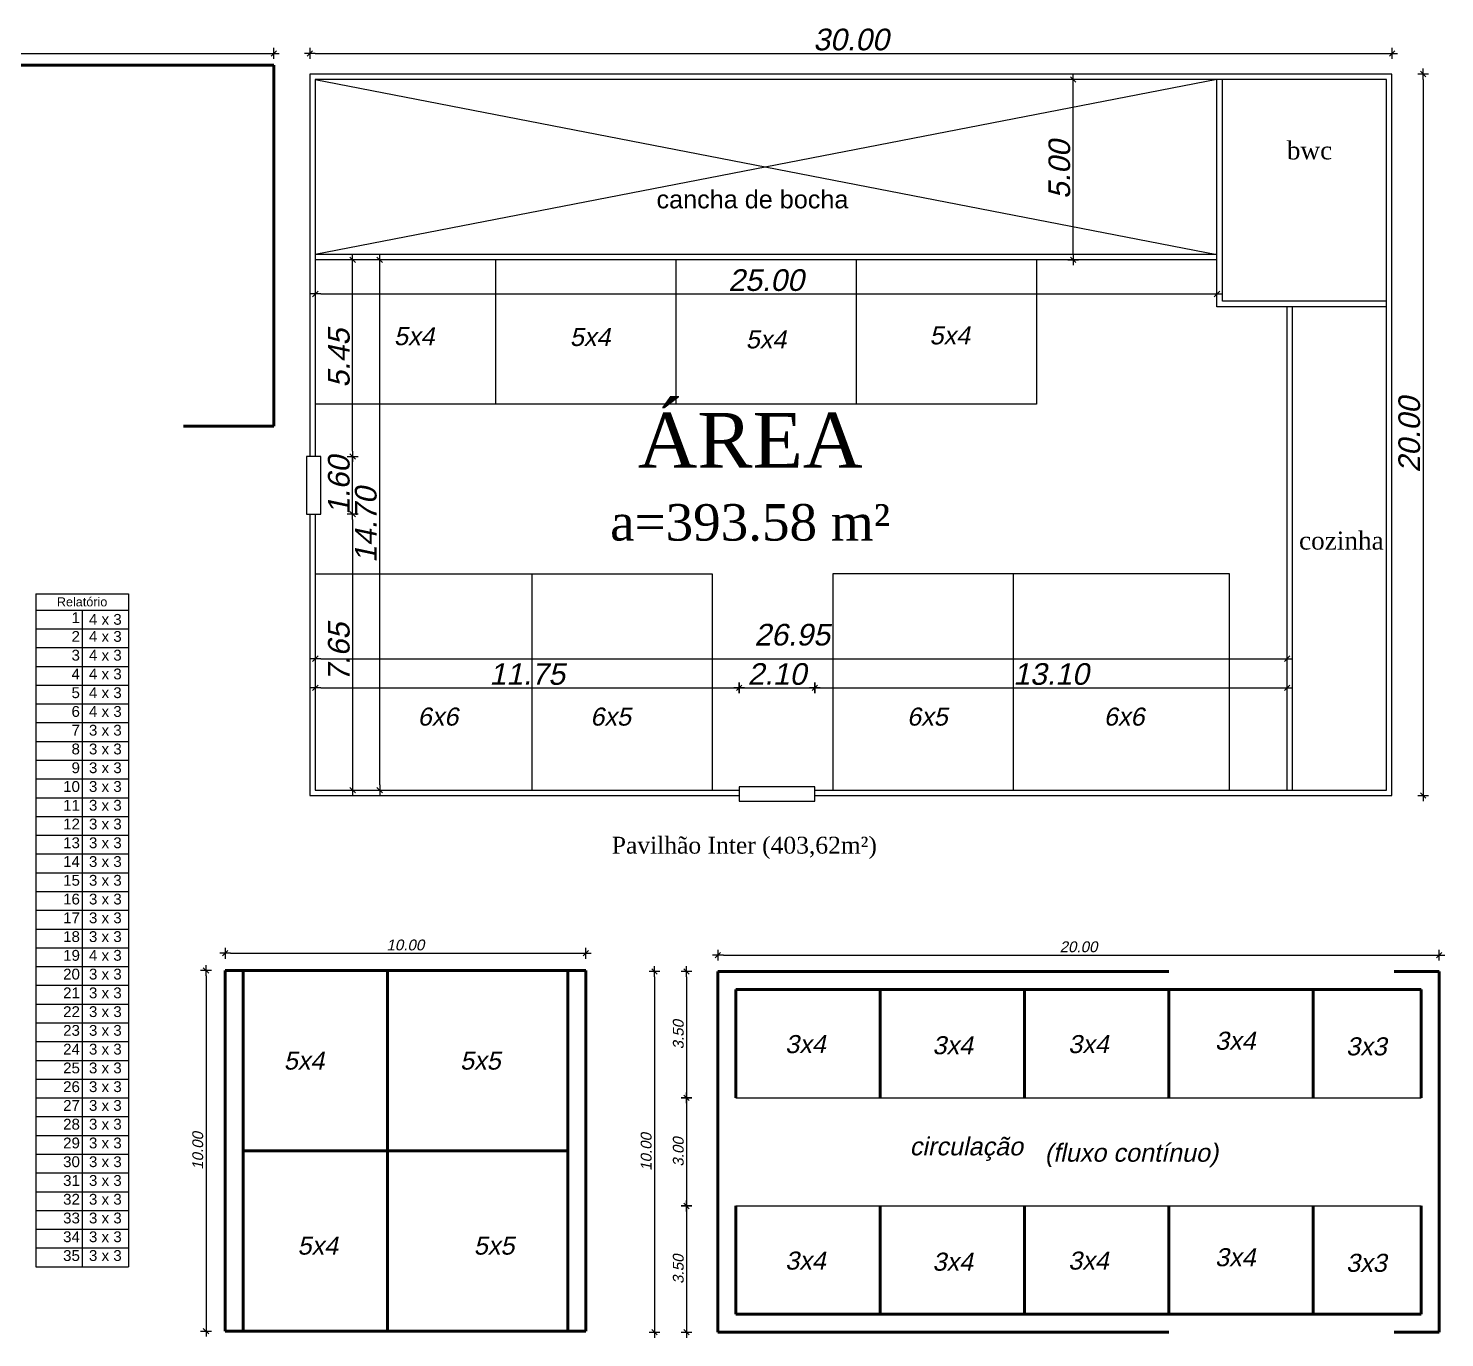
# Model space of a CAD drawing. Header units: metres. Extents: x 2113 to 5678, y -2764 to 956.
# Drawn here: x 3600.4 to 3639.67, y 239.61 to 275.9 of the extents above; entities that cross this region are included whole.
import ezdxf

# ---------------------------------------------------------------- set-up
doc = ezdxf.new("R2010")
doc.units = ezdxf.units.M
doc.header["$MEASUREMENT"] = 0
doc.linetypes.add('DASHED2', pattern=[0.375, 0.25, -0.125])
for name, color, linetype in [('COTASOK', 1, 'Continuous'), ('HACHURAS', 8, 'Continuous'), ('PAREDE', 7, 'Continuous'), ('TextoÁreas', 7, 'Continuous')]:
    doc.layers.add(name, color=color, linetype=linetype)
doc.styles.add('JEF', font='times.ttf', dxfattribs={"height": 0.3})
doc.styles.add('ROMANS', font='romans.shx')
doc.styles.get("Standard").update_dxf_attribs({"font": 'arial.ttf'})
doc.styles.add('TimesNewRoman', font='times.ttf')
doc.styles.add('util2000', font='arial.ttf', dxfattribs={"oblique": 12.000028})
doc.dimstyles.new('int_1-50_m_MS_50', dxfattribs={"dimscale": 0.05, "dimtxt": 3, "dimasz": 1.5, "dimexe": 1, "dimexo": 0, "dimgap": 0.75, "dimtad": 1, "dimzin": 1, "dimdsep": 46, "dimtxsty": 'util2000', "dimblk": '_U2_SETA01', "dimcen": 1.5, "dimse1": 1, "dimse2": 1, "dimclrd": 1, "dimclre": 1, "dimclrt": 1, "dimazin": 3, "dimtfac": 1, "dimtix": 1, "dimtmove": 1, "dimatfit": 3, "dimldrblk": '_U2_SETA02', "dimfxl": 1, "dimtzin": 12, "dimarcsym": 0})

# ---------------------------------------------------------------- blocks, each defined once
blk = doc.blocks.new('_U2_SETA01')
at = {"color": 0}
for p, q in [((-1, 0), (1, 0)), ((0, -1), (0, 1))]:
    blk.add_line(p, q, dxfattribs=at)
blk.add_line((-0.5, -0.5), (0.5, 0.5))
blk = doc.blocks.new('*D17')
at = {"layer": 'Defpoints', "color": 0, "ltscale": 0.3, "transparency": 16777216}
for p in [(3638.212, 275.202), (3608.202, 274.63), (3638.212, 274.63)]:
    blk.add_point(p, dxfattribs=at)
at = {"layer": 'PAREDE', "color": 1, "lineweight": -2, "ltscale": 0.3, "transparency": 16777216}
blk.add_line((3608.352, 275.202), (3638.062, 275.202), dxfattribs=at)
at = {"layer": 'PAREDE', "color": 1, "lineweight": -2, "ltscale": 0.3, "transparency": 16777216, "xscale": 0.15, "yscale": 0.15, "zscale": 0.15, "rotation": 180}
blk.add_blockref('_U2_SETA01', (3608.202, 275.202), dxfattribs=at)
at = {"layer": 'PAREDE', "color": 1, "lineweight": -2, "ltscale": 0.3, "transparency": 16777216, "xscale": 0.15, "yscale": 0.15, "zscale": 0.15}
blk.add_blockref('_U2_SETA01', (3638.212, 275.202), dxfattribs=at)
at = {"layer": 'PAREDE', "color": 1, "ltscale": 0.3, "transparency": 16777216, "insert": (3623.207, 275.583), "char_height": 0.3, "attachment_point": 5, "style": 'util2000'}
blk.add_mtext('{\\H2x;30.00}', dxfattribs=at)
blk = doc.blocks.new('_U2_SETA02')
blk.add_solid([(-1, -0.17), (0, 0), (-1, 0.17)])
blk = doc.blocks.new('*D25')
at = {"layer": 'Defpoints', "color": 0, "ltscale": 0.3, "transparency": 16777216}
for p in [(3608.507, 262.43), (3608.352, 254.78), (3609.388, 254.78)]:
    blk.add_point(p, dxfattribs=at)
at = {"layer": 'PAREDE', "color": 1, "lineweight": -2, "ltscale": 0.3, "transparency": 16777216}
blk.add_line((3609.388, 262.28), (3609.388, 254.93), dxfattribs=at)
at = {"layer": 'PAREDE', "color": 1, "lineweight": -2, "ltscale": 0.3, "transparency": 16777216, "xscale": 0.15, "yscale": 0.15, "zscale": 0.15}
for p, rotation in [((3609.388, 262.43), 90), ((3609.388, 254.78), 270)]:
    blk.add_blockref('_U2_SETA01', p, dxfattribs=dict(at, rotation=rotation))
at = {"layer": 'PAREDE', "color": 1, "ltscale": 0.3, "transparency": 16777216, "insert": (3609.007, 258.605), "char_height": 0.3, "attachment_point": 5, "rotation": 90, "style": 'util2000'}
blk.add_mtext('{\\H2x;7.65}', dxfattribs=at)
blk = doc.blocks.new('*D26')
at = {"layer": 'Defpoints', "color": 0, "ltscale": 0.3, "transparency": 16777216}
for p in [(3608.507, 264.03), (3609.388, 264.03), (3608.507, 262.43)]:
    blk.add_point(p, dxfattribs=at)
at = {"layer": 'PAREDE', "color": 1, "lineweight": -2, "ltscale": 0.3, "transparency": 16777216}
for p, q in [((3609.388, 264.18), (3609.388, 264.33)), ((3609.388, 262.43), (3609.388, 264.03)), ((3609.388, 262.28), (3609.388, 262.13))]:
    blk.add_line(p, q, dxfattribs=at)
at = {"layer": 'PAREDE', "color": 1, "lineweight": -2, "ltscale": 0.3, "transparency": 16777216, "xscale": 0.15, "yscale": 0.15, "zscale": 0.15}
for p, rotation in [((3609.388, 264.03), 270), ((3609.388, 262.43), 90)]:
    blk.add_blockref('_U2_SETA01', p, dxfattribs=dict(at, rotation=rotation))
at = {"layer": 'PAREDE', "color": 1, "ltscale": 0.3, "transparency": 16777216, "insert": (3609.007, 263.23), "char_height": 0.3, "attachment_point": 5, "rotation": 90, "style": 'util2000'}
blk.add_mtext('{\\H2x;1.60}', dxfattribs=at)
blk = doc.blocks.new('*D27')
at = {"layer": 'Defpoints', "color": 0, "ltscale": 0.3, "transparency": 16777216}
for p in [(3608.507, 269.48), (3609.388, 269.48), (3608.507, 264.03)]:
    blk.add_point(p, dxfattribs=at)
at = {"layer": 'PAREDE', "color": 1, "lineweight": -2, "ltscale": 0.3, "transparency": 16777216}
blk.add_line((3609.388, 264.18), (3609.388, 269.33), dxfattribs=at)
at = {"layer": 'PAREDE', "color": 1, "lineweight": -2, "ltscale": 0.3, "transparency": 16777216, "xscale": 0.15, "yscale": 0.15, "zscale": 0.15}
for p, rotation in [((3609.388, 269.48), 90), ((3609.388, 264.03), 270)]:
    blk.add_blockref('_U2_SETA01', p, dxfattribs=dict(at, rotation=rotation))
at = {"layer": 'PAREDE', "color": 1, "ltscale": 0.3, "transparency": 16777216, "insert": (3609.008, 266.755), "char_height": 0.3, "attachment_point": 5, "rotation": 90, "style": 'util2000'}
blk.add_mtext('{\\H2x;5.45}', dxfattribs=at)
blk = doc.blocks.new('*D18')
at = {"layer": 'Defpoints', "color": 0, "ltscale": 0.3, "transparency": 16777216}
for p in [(3638.212, 274.63), (3638.238, 254.63), (3639.067, 254.63)]:
    blk.add_point(p, dxfattribs=at)
at = {"layer": 'PAREDE', "color": 1, "lineweight": -2, "ltscale": 0.3, "transparency": 16777216}
blk.add_line((3639.067, 274.48), (3639.067, 254.78), dxfattribs=at)
at = {"layer": 'PAREDE', "color": 1, "lineweight": -2, "ltscale": 0.3, "transparency": 16777216, "xscale": 0.15, "yscale": 0.15, "zscale": 0.15}
for p, rotation in [((3639.067, 274.63), 90), ((3639.067, 254.63), 270)]:
    blk.add_blockref('_U2_SETA01', p, dxfattribs=dict(at, rotation=rotation))
at = {"layer": 'PAREDE', "color": 1, "ltscale": 0.3, "transparency": 16777216, "insert": (3638.686, 264.63), "char_height": 0.3, "attachment_point": 5, "rotation": 90, "style": 'util2000'}
blk.add_mtext('{\\H2x;20.00}', dxfattribs=at)
blk = doc.blocks.new('*D28')
at = {"layer": 'Defpoints', "color": 0, "ltscale": 0.3, "transparency": 16777216}
for p in [(3629.366, 274.48), (3629.826, 274.48), (3629.826, 269.48)]:
    blk.add_point(p, dxfattribs=at)
at = {"layer": 'PAREDE', "color": 1, "lineweight": -2, "ltscale": 0.3, "transparency": 16777216}
blk.add_line((3629.366, 269.63), (3629.366, 274.33), dxfattribs=at)
at = {"layer": 'PAREDE', "color": 1, "lineweight": -2, "ltscale": 0.3, "transparency": 16777216, "xscale": 0.15, "yscale": 0.15, "zscale": 0.15}
for p, rotation in [((3629.366, 274.48), 90), ((3629.366, 269.48), 270)]:
    blk.add_blockref('_U2_SETA01', p, dxfattribs=dict(at, rotation=rotation))
at = {"layer": 'PAREDE', "color": 1, "ltscale": 0.3, "transparency": 16777216, "insert": (3628.985, 271.98), "char_height": 0.3, "attachment_point": 5, "rotation": 90, "style": 'util2000'}
blk.add_mtext('{\\H2x;5.00}', dxfattribs=at)
blk = doc.blocks.new('*D19')
at = {"layer": 'Defpoints', "color": 0, "ltscale": 0.3, "transparency": 16777216}
for p in [(3620.102, 257.645), (3622.202, 257.645), (3622.202, 257.615)]:
    blk.add_point(p, dxfattribs=at)
at = {"layer": 'PAREDE', "color": 1, "lineweight": -2, "ltscale": 0.3, "transparency": 16777216}
blk.add_line((3620.252, 257.615), (3622.052, 257.615), dxfattribs=at)
at = {"layer": 'PAREDE', "color": 1, "lineweight": -2, "ltscale": 0.3, "transparency": 16777216, "xscale": 0.15, "yscale": 0.15, "zscale": 0.15, "rotation": 180}
blk.add_blockref('_U2_SETA01', (3620.102, 257.615), dxfattribs=at)
at = {"layer": 'PAREDE', "color": 1, "lineweight": -2, "ltscale": 0.3, "transparency": 16777216, "xscale": 0.15, "yscale": 0.15, "zscale": 0.15}
blk.add_blockref('_U2_SETA01', (3622.202, 257.615), dxfattribs=at)
at = {"layer": 'PAREDE', "color": 1, "ltscale": 0.3, "transparency": 16777216, "insert": (3621.152, 257.996), "char_height": 0.3, "attachment_point": 5, "style": 'util2000'}
blk.add_mtext('{\\H2x;2.10}', dxfattribs=at)
blk = doc.blocks.new('*D20')
at = {"layer": 'Defpoints', "color": 0, "ltscale": 0.3, "transparency": 16777216}
for p in [(3610.137, 269.48), (3610.93, 269.48), (3610.93, 254.78)]:
    blk.add_point(p, dxfattribs=at)
at = {"layer": 'PAREDE', "color": 1, "lineweight": -2, "ltscale": 0.3, "transparency": 16777216}
blk.add_line((3610.137, 254.93), (3610.137, 269.33), dxfattribs=at)
at = {"layer": 'PAREDE', "color": 1, "lineweight": -2, "ltscale": 0.3, "transparency": 16777216, "xscale": 0.15, "yscale": 0.15, "zscale": 0.15}
for p, rotation in [((3610.137, 269.48), 90), ((3610.137, 254.78), 270)]:
    blk.add_blockref('_U2_SETA01', p, dxfattribs=dict(at, rotation=rotation))
at = {"layer": 'PAREDE', "color": 1, "ltscale": 0.3, "transparency": 16777216, "insert": (3609.756, 262.13), "char_height": 0.3, "attachment_point": 5, "rotation": 90, "style": 'util2000'}
blk.add_mtext('{\\H2x;14.70}', dxfattribs=at)
blk = doc.blocks.new('*D21')
at = {"layer": 'Defpoints', "color": 0, "ltscale": 0.3, "transparency": 16777216}
for p in [(3608.352, 258.088), (3620.102, 257.615), (3620.102, 254.873)]:
    blk.add_point(p, dxfattribs=at)
at = {"layer": 'PAREDE', "color": 1, "lineweight": -2, "ltscale": 0.3, "transparency": 16777216}
blk.add_line((3608.502, 257.615), (3619.952, 257.615), dxfattribs=at)
at = {"layer": 'PAREDE', "color": 1, "lineweight": -2, "ltscale": 0.3, "transparency": 16777216, "xscale": 0.15, "yscale": 0.15, "zscale": 0.15, "rotation": 180}
blk.add_blockref('_U2_SETA01', (3608.352, 257.615), dxfattribs=at)
at = {"layer": 'PAREDE', "color": 1, "lineweight": -2, "ltscale": 0.3, "transparency": 16777216, "xscale": 0.15, "yscale": 0.15, "zscale": 0.15}
blk.add_blockref('_U2_SETA01', (3620.102, 257.615), dxfattribs=at)
at = {"layer": 'PAREDE', "color": 1, "ltscale": 0.3, "transparency": 16777216, "insert": (3614.227, 257.996), "char_height": 0.3, "attachment_point": 5, "style": 'util2000'}
blk.add_mtext('{\\H2x;11.75}', dxfattribs=at)
blk = doc.blocks.new('*D22')
at = {"layer": 'Defpoints', "color": 0, "ltscale": 0.3, "transparency": 16777216}
for p in [(3635.298, 257.615), (3635.298, 255.432), (3622.202, 254.873)]:
    blk.add_point(p, dxfattribs=at)
at = {"layer": 'PAREDE', "color": 1, "lineweight": -2, "ltscale": 0.3, "transparency": 16777216}
blk.add_line((3622.352, 257.615), (3635.148, 257.615), dxfattribs=at)
at = {"layer": 'PAREDE', "color": 1, "lineweight": -2, "ltscale": 0.3, "transparency": 16777216, "xscale": 0.15, "yscale": 0.15, "zscale": 0.15, "rotation": 180}
blk.add_blockref('_U2_SETA01', (3622.202, 257.615), dxfattribs=at)
at = {"layer": 'PAREDE', "color": 1, "lineweight": -2, "ltscale": 0.3, "transparency": 16777216, "xscale": 0.15, "yscale": 0.15, "zscale": 0.15}
blk.add_blockref('_U2_SETA01', (3635.298, 257.615), dxfattribs=at)
at = {"layer": 'PAREDE', "color": 1, "ltscale": 0.3, "transparency": 16777216, "insert": (3628.75, 257.996), "char_height": 0.3, "attachment_point": 5, "style": 'util2000'}
blk.add_mtext('{\\H2x;13.10}', dxfattribs=at)
blk = doc.blocks.new('*D23')
at = {"layer": 'Defpoints', "color": 0, "ltscale": 0.3, "transparency": 16777216}
for p in [(3635.298, 258.425), (3608.352, 258.156), (3635.298, 258.156)]:
    blk.add_point(p, dxfattribs=at)
at = {"layer": 'PAREDE', "color": 1, "lineweight": -2, "ltscale": 0.3, "transparency": 16777216}
blk.add_line((3608.502, 258.425), (3635.148, 258.425), dxfattribs=at)
at = {"layer": 'PAREDE', "color": 1, "lineweight": -2, "ltscale": 0.3, "transparency": 16777216, "xscale": 0.15, "yscale": 0.15, "zscale": 0.15, "rotation": 180}
blk.add_blockref('_U2_SETA01', (3608.352, 258.425), dxfattribs=at)
at = {"layer": 'PAREDE', "color": 1, "lineweight": -2, "ltscale": 0.3, "transparency": 16777216, "xscale": 0.15, "yscale": 0.15, "zscale": 0.15}
blk.add_blockref('_U2_SETA01', (3635.298, 258.425), dxfattribs=at)
at = {"layer": 'PAREDE', "color": 1, "ltscale": 0.3, "transparency": 16777216, "insert": (3621.575, 259.086), "char_height": 0.3, "attachment_point": 5, "style": 'util2000'}
blk.add_mtext('{\\H2x;26.95}', dxfattribs=at)
blk = doc.blocks.new('*D24')
at = {"layer": 'Defpoints', "color": 0, "ltscale": 0.3, "transparency": 16777216}
for p in [(3608.352, 269.48), (3633.352, 269.48), (3633.352, 268.533)]:
    blk.add_point(p, dxfattribs=at)
at = {"layer": 'PAREDE', "color": 1, "lineweight": -2, "ltscale": 0.3, "transparency": 16777216}
blk.add_line((3608.502, 268.533), (3633.202, 268.533), dxfattribs=at)
at = {"layer": 'PAREDE', "color": 1, "lineweight": -2, "ltscale": 0.3, "transparency": 16777216, "xscale": 0.15, "yscale": 0.15, "zscale": 0.15, "rotation": 180}
blk.add_blockref('_U2_SETA01', (3608.352, 268.533), dxfattribs=at)
at = {"layer": 'PAREDE', "color": 1, "lineweight": -2, "ltscale": 0.3, "transparency": 16777216, "xscale": 0.15, "yscale": 0.15, "zscale": 0.15}
blk.add_blockref('_U2_SETA01', (3633.352, 268.533), dxfattribs=at)
at = {"layer": 'PAREDE', "color": 1, "ltscale": 0.3, "transparency": 16777216, "insert": (3620.852, 268.914), "char_height": 0.3, "attachment_point": 5, "style": 'util2000'}
blk.add_mtext('{\\H2x;25.00}', dxfattribs=at)
blk = doc.blocks.new('*T30')
at = {"layer": 'PAREDE', "color": 0, "linetype": 'ByBlock', "lineweight": -2, "transparency": 16777216}
for p, q in [((0, 0), (2.575, 0)), ((0, 0), (0, -18.653)), ((2.575, 0), (2.575, -18.653)), ((0, -0.453), (2.575, -0.453)), ((1.287, -0.453), (1.287, -18.653)), ((0, -0.973), (2.575, -0.973)), ((0, -1.493), (2.575, -1.493)), ((0, -2.013), (2.575, -2.013)), ((0, -2.533), (2.575, -2.533)), ((0, -3.053), (2.575, -3.053)), ((0, -3.573), (2.575, -3.573)), ((0, -4.093), (2.575, -4.093)), ((0, -4.613), (2.575, -4.613)), ((0, -5.133), (2.575, -5.133)), ((0, -5.653), (2.575, -5.653)), ((0, -6.173), (2.575, -6.173)), ((0, -6.693), (2.575, -6.693)), ((0, -7.213), (2.575, -7.213)), ((0, -7.733), (2.575, -7.733)), ((0, -8.253), (2.575, -8.253)), ((0, -8.773), (2.575, -8.773)), ((0, -9.293), (2.575, -9.293)), ((0, -9.813), (2.575, -9.813)), ((0, -10.333), (2.575, -10.333)), ((0, -10.853), (2.575, -10.853)), ((0, -11.373), (2.575, -11.373)), ((0, -11.893), (2.575, -11.893)), ((0, -12.413), (2.575, -12.413)), ((0, -12.933), (2.575, -12.933)), ((0, -13.453), (2.575, -13.453)), ((0, -13.973), (2.575, -13.973)), ((0, -14.493), (2.575, -14.493)), ((0, -15.013), (2.575, -15.013)), ((0, -15.533), (2.575, -15.533)), ((0, -16.053), (2.575, -16.053)), ((0, -16.573), (2.575, -16.573)), ((0, -17.093), (2.575, -17.093)), ((0, -17.613), (2.575, -17.613)), ((0, -18.133), (2.575, -18.133)), ((0, -18.653), (2.575, -18.653))]:
    blk.add_line(p, q, dxfattribs=at)
at = {"layer": 'PAREDE', "color": 0, "transparency": 16777216}
for s, insert, char_height, width, attachment_point in [('Relatório', (1.287, -0.227), 0.25, 2.45462, 5), ('1', (1.227, -0.513), 0.3, 1.16731, 3), ('4 x 3', (1.931, -0.713), 0.3, 1.16731, 5), ('2', (1.227, -1.033), 0.3, 1.16731, 3), ('4 x 3', (1.931, -1.033), 0.3, 1.16731, 2), ('3', (1.227, -1.553), 0.3, 1.16731, 3), ('4 x 3', (1.931, -1.553), 0.3, 1.16731, 2), ('4', (1.227, -2.073), 0.3, 1.16731, 3), ('4 x 3', (1.931, -2.073), 0.3, 1.16731, 2), ('5', (1.227, -2.593), 0.3, 1.16731, 3), ('4 x 3', (1.931, -2.593), 0.3, 1.16731, 2), ('6', (1.227, -3.113), 0.3, 1.16731, 3), ('4 x 3', (1.931, -3.113), 0.3, 1.16731, 2), ('7', (1.227, -3.633), 0.3, 1.16731, 3), ('3 x 3', (1.931, -3.633), 0.3, 1.16731, 2), ('8', (1.227, -4.153), 0.3, 1.16731, 3), ('3 x 3', (1.931, -4.153), 0.3, 1.16731, 2), ('9', (1.227, -4.673), 0.3, 1.16731, 3), ('3 x 3', (1.931, -4.673), 0.3, 1.16731, 2), ('10', (1.227, -5.193), 0.3, 1.16731, 3), ('3 x 3', (1.931, -5.193), 0.3, 1.16731, 2), ('11', (1.227, -5.713), 0.3, 1.16731, 3), ('3 x 3', (1.931, -5.713), 0.3, 1.16731, 2), ('12', (1.227, -6.233), 0.3, 1.16731, 3), ('3 x 3', (1.931, -6.233), 0.3, 1.16731, 2), ('13', (1.227, -6.753), 0.3, 1.16731, 3), ('3 x 3', (1.931, -6.753), 0.3, 1.16731, 2), ('14', (1.227, -7.273), 0.3, 1.16731, 3), ('3 x 3', (1.931, -7.273), 0.3, 1.16731, 2), ('15', (1.227, -7.793), 0.3, 1.16731, 3), ('3 x 3', (1.931, -7.793), 0.3, 1.16731, 2), ('16', (1.227, -8.313), 0.3, 1.16731, 3), ('3 x 3', (1.931, -8.313), 0.3, 1.16731, 2), ('17', (1.227, -8.833), 0.3, 1.16731, 3), ('3 x 3', (1.931, -8.833), 0.3, 1.16731, 2), ('18', (1.227, -9.353), 0.3, 1.16731, 3), ('3 x 3', (1.931, -9.353), 0.3, 1.16731, 2), ('19', (1.227, -9.873), 0.3, 1.16731, 3), ('4 x 3', (1.931, -9.873), 0.3, 1.16731, 2), ('20', (1.227, -10.393), 0.3, 1.16731, 3), ('3 x 3', (1.931, -10.393), 0.3, 1.16731, 2), ('21', (1.227, -10.913), 0.3, 1.16731, 3), ('3 x 3', (1.931, -10.913), 0.3, 1.16731, 2), ('22', (1.227, -11.433), 0.3, 1.16731, 3), ('3 x 3', (1.931, -11.433), 0.3, 1.16731, 2), ('23', (1.227, -11.953), 0.3, 1.16731, 3), ('3 x 3', (1.931, -11.953), 0.3, 1.16731, 2), ('24', (1.227, -12.473), 0.3, 1.16731, 3), ('3 x 3', (1.931, -12.473), 0.3, 1.16731, 2), ('25', (1.227, -12.993), 0.3, 1.16731, 3), ('3 x 3', (1.931, -12.993), 0.3, 1.16731, 2), ('26', (1.227, -13.513), 0.3, 1.16731, 3), ('3 x 3', (1.931, -13.513), 0.3, 1.16731, 2), ('27', (1.227, -14.033), 0.3, 1.16731, 3), ('3 x 3', (1.931, -14.033), 0.3, 1.16731, 2), ('28', (1.227, -14.553), 0.3, 1.16731, 3), ('3 x 3', (1.931, -14.553), 0.3, 1.16731, 2), ('29', (1.227, -15.073), 0.3, 1.16731, 3), ('3 x 3', (1.931, -15.073), 0.3, 1.16731, 2), ('30', (1.227, -15.593), 0.3, 1.16731, 3), ('3 x 3', (1.931, -15.593), 0.3, 1.16731, 2), ('31', (1.227, -16.113), 0.3, 1.16731, 3), ('3 x 3', (1.931, -16.113), 0.3, 1.16731, 2), ('32', (1.227, -16.633), 0.3, 1.16731, 3), ('3 x 3', (1.931, -16.633), 0.3, 1.16731, 2), ('33', (1.227, -17.153), 0.3, 1.16731, 3), ('3 x 3', (1.931, -17.153), 0.3, 1.16731, 2), ('34', (1.227, -17.673), 0.3, 1.16731, 3), ('3 x 3', (1.931, -17.673), 0.3, 1.16731, 2), ('35', (1.227, -18.193), 0.3, 1.16731, 3), ('3 x 3', (1.931, -18.193), 0.3, 1.16731, 2)]:
    blk.add_mtext(s, dxfattribs=dict(at, insert=insert, char_height=char_height, width=width, attachment_point=attachment_point))
blk = doc.blocks.new('*D92')
at = {"layer": 'Defpoints', "color": 0, "ltscale": 0.3, "transparency": 16777216}
for p in [(3607.202, 275.202), (3607.202, 275.202), (3567.199, 274.871)]:
    blk.add_point(p, dxfattribs=at)
at = {"layer": 'PAREDE', "color": 1, "lineweight": -2, "ltscale": 0.3, "transparency": 16777216}
blk.add_line((3567.349, 275.202), (3607.052, 275.202), dxfattribs=at)
at = {"layer": 'PAREDE', "color": 1, "lineweight": -2, "ltscale": 0.3, "transparency": 16777216, "xscale": 0.15, "yscale": 0.15, "zscale": 0.15, "rotation": 180}
blk.add_blockref('_U2_SETA01', (3567.199, 275.202), dxfattribs=at)
at = {"layer": 'PAREDE', "color": 1, "lineweight": -2, "ltscale": 0.3, "transparency": 16777216, "xscale": 0.15, "yscale": 0.15, "zscale": 0.15}
blk.add_blockref('_U2_SETA01', (3607.202, 275.202), dxfattribs=at)
at = {"layer": 'PAREDE', "color": 1, "ltscale": 0.3, "transparency": 16777216, "insert": (3587.2, 275.43), "char_height": 0.3, "attachment_point": 5, "style": 'util2000'}
blk.add_mtext('40.00', dxfattribs=at)
blk = doc.blocks.new('*D122')
at = {"layer": 'Defpoints', "color": 0, "ltscale": 0.3, "transparency": 16777216}
for p in [(3615.852, 250.26), (3605.852, 249.784), (3615.852, 249.784)]:
    blk.add_point(p, dxfattribs=at)
at = {"layer": 'PAREDE', "color": 1, "lineweight": -2, "ltscale": 0.3, "transparency": 16777216}
blk.add_line((3606.002, 250.26), (3615.702, 250.26), dxfattribs=at)
at = {"layer": 'PAREDE', "color": 1, "lineweight": -2, "ltscale": 0.3, "transparency": 16777216, "xscale": 0.15, "yscale": 0.15, "zscale": 0.15, "rotation": 180}
blk.add_blockref('_U2_SETA01', (3605.852, 250.26), dxfattribs=at)
at = {"layer": 'PAREDE', "color": 1, "lineweight": -2, "ltscale": 0.3, "transparency": 16777216, "xscale": 0.15, "yscale": 0.15, "zscale": 0.15}
blk.add_blockref('_U2_SETA01', (3615.852, 250.26), dxfattribs=at)
at = {"layer": 'PAREDE', "color": 1, "ltscale": 0.3, "transparency": 16777216, "insert": (3610.852, 250.488), "char_height": 0.3, "attachment_point": 5, "style": 'util2000'}
blk.add_mtext('10.00', dxfattribs=at)
blk = doc.blocks.new('*D123')
at = {"layer": 'Defpoints', "color": 0, "ltscale": 0.3, "transparency": 16777216}
for p in [(3605.852, 249.784), (3605.322, 239.784), (3605.852, 239.784)]:
    blk.add_point(p, dxfattribs=at)
at = {"layer": 'PAREDE', "color": 1, "lineweight": -2, "ltscale": 0.3, "transparency": 16777216}
blk.add_line((3605.322, 249.634), (3605.322, 239.934), dxfattribs=at)
at = {"layer": 'PAREDE', "color": 1, "lineweight": -2, "ltscale": 0.3, "transparency": 16777216, "xscale": 0.15, "yscale": 0.15, "zscale": 0.15}
for p, rotation in [((3605.322, 249.784), 90), ((3605.322, 239.784), 270)]:
    blk.add_blockref('_U2_SETA01', p, dxfattribs=dict(at, rotation=rotation))
at = {"layer": 'PAREDE', "color": 1, "ltscale": 0.3, "transparency": 16777216, "insert": (3605.094, 244.784), "char_height": 0.3, "attachment_point": 5, "rotation": 90, "style": 'util2000'}
blk.add_mtext('10.00', dxfattribs=at)
blk = doc.blocks.new('*D133')
at = {"layer": 'Defpoints', "color": 0, "ltscale": 0.3, "transparency": 16777216}
for p in [(3639.516, 250.208), (3619.516, 249.755), (3639.516, 249.755)]:
    blk.add_point(p, dxfattribs=at)
at = {"layer": 'PAREDE', "color": 1, "lineweight": -2, "ltscale": 0.3, "transparency": 16777216}
blk.add_line((3619.666, 250.208), (3639.366, 250.208), dxfattribs=at)
at = {"layer": 'PAREDE', "color": 1, "lineweight": -2, "ltscale": 0.3, "transparency": 16777216, "xscale": 0.15, "yscale": 0.15, "zscale": 0.15, "rotation": 180}
blk.add_blockref('_U2_SETA01', (3619.516, 250.208), dxfattribs=at)
at = {"layer": 'PAREDE', "color": 1, "lineweight": -2, "ltscale": 0.3, "transparency": 16777216, "xscale": 0.15, "yscale": 0.15, "zscale": 0.15}
blk.add_blockref('_U2_SETA01', (3639.516, 250.208), dxfattribs=at)
at = {"layer": 'PAREDE', "color": 1, "ltscale": 0.3, "transparency": 16777216, "insert": (3629.516, 250.437), "char_height": 0.3, "attachment_point": 5, "style": 'util2000'}
blk.add_mtext('20.00', dxfattribs=at)
blk = doc.blocks.new('*D124')
at = {"layer": 'Defpoints', "color": 0, "ltscale": 0.3, "transparency": 16777216}
for p in [(3619.495, 249.755), (3617.755, 239.755), (3619.843, 239.755)]:
    blk.add_point(p, dxfattribs=at)
at = {"layer": 'PAREDE', "color": 1, "lineweight": -2, "ltscale": 0.3, "transparency": 16777216}
blk.add_line((3617.755, 249.605), (3617.755, 239.905), dxfattribs=at)
at = {"layer": 'PAREDE', "color": 1, "lineweight": -2, "ltscale": 0.3, "transparency": 16777216, "xscale": 0.15, "yscale": 0.15, "zscale": 0.15}
for p, rotation in [((3617.755, 249.755), 90), ((3617.755, 239.755), 270)]:
    blk.add_blockref('_U2_SETA01', p, dxfattribs=dict(at, rotation=rotation))
at = {"layer": 'PAREDE', "color": 1, "ltscale": 0.3, "transparency": 16777216, "insert": (3617.527, 244.755), "char_height": 0.3, "attachment_point": 5, "rotation": 90, "style": 'util2000'}
blk.add_mtext('10.00', dxfattribs=at)
blk = doc.blocks.new('*D125')
at = {"layer": 'Defpoints', "color": 0, "ltscale": 0.3, "transparency": 16777216}
for p in [(3619.524, 249.755), (3618.646, 246.255), (3619.374, 246.255)]:
    blk.add_point(p, dxfattribs=at)
at = {"layer": 'PAREDE', "color": 1, "lineweight": -2, "ltscale": 0.3, "transparency": 16777216}
blk.add_line((3618.646, 249.605), (3618.646, 246.405), dxfattribs=at)
at = {"layer": 'PAREDE', "color": 1, "lineweight": -2, "ltscale": 0.3, "transparency": 16777216, "xscale": 0.15, "yscale": 0.15, "zscale": 0.15}
for p, rotation in [((3618.646, 249.755), 90), ((3618.646, 246.255), 270)]:
    blk.add_blockref('_U2_SETA01', p, dxfattribs=dict(at, rotation=rotation))
at = {"layer": 'PAREDE', "color": 1, "ltscale": 0.3, "transparency": 16777216, "insert": (3618.418, 248.005), "char_height": 0.3, "attachment_point": 5, "rotation": 90, "style": 'util2000'}
blk.add_mtext('3.50', dxfattribs=at)
blk = doc.blocks.new('*D126')
at = {"layer": 'Defpoints', "color": 0, "ltscale": 0.3, "transparency": 16777216}
for p in [(3619.374, 246.255), (3618.646, 243.255), (3619.31, 243.255)]:
    blk.add_point(p, dxfattribs=at)
at = {"layer": 'PAREDE', "color": 1, "lineweight": -2, "ltscale": 0.3, "transparency": 16777216}
blk.add_line((3618.646, 246.105), (3618.646, 243.405), dxfattribs=at)
at = {"layer": 'PAREDE', "color": 1, "lineweight": -2, "ltscale": 0.3, "transparency": 16777216, "xscale": 0.15, "yscale": 0.15, "zscale": 0.15}
for p, rotation in [((3618.646, 246.255), 90), ((3618.646, 243.255), 270)]:
    blk.add_blockref('_U2_SETA01', p, dxfattribs=dict(at, rotation=rotation))
at = {"layer": 'PAREDE', "color": 1, "ltscale": 0.3, "transparency": 16777216, "insert": (3618.418, 244.755), "char_height": 0.3, "attachment_point": 5, "rotation": 90, "style": 'util2000'}
blk.add_mtext('3.00', dxfattribs=at)
blk = doc.blocks.new('*D127')
at = {"layer": 'Defpoints', "color": 0, "ltscale": 0.3, "transparency": 16777216}
for p in [(3619.31, 243.255), (3618.646, 239.755), (3619.246, 239.755)]:
    blk.add_point(p, dxfattribs=at)
at = {"layer": 'PAREDE', "color": 1, "lineweight": -2, "ltscale": 0.3, "transparency": 16777216}
blk.add_line((3618.646, 243.105), (3618.646, 239.905), dxfattribs=at)
at = {"layer": 'PAREDE', "color": 1, "lineweight": -2, "ltscale": 0.3, "transparency": 16777216, "xscale": 0.15, "yscale": 0.15, "zscale": 0.15}
for p, rotation in [((3618.646, 243.255), 90), ((3618.646, 239.755), 270)]:
    blk.add_blockref('_U2_SETA01', p, dxfattribs=dict(at, rotation=rotation))
at = {"layer": 'PAREDE', "color": 1, "ltscale": 0.3, "transparency": 16777216, "insert": (3618.418, 241.505), "char_height": 0.3, "attachment_point": 5, "rotation": 90, "style": 'util2000'}
blk.add_mtext('3.50', dxfattribs=at)
blk = doc.blocks.new('*D128')
at = {"layer": 'Defpoints', "color": 0, "ltscale": 0.3, "transparency": 16777216}
for p in [(3639.516, 250.208), (3619.516, 249.755), (3639.516, 249.755)]:
    blk.add_point(p, dxfattribs=at)
at = {"layer": 'PAREDE', "color": 1, "lineweight": -2, "ltscale": 0.3, "transparency": 16777216}
blk.add_line((3619.666, 250.208), (3639.366, 250.208), dxfattribs=at)
at = {"layer": 'PAREDE', "color": 1, "lineweight": -2, "ltscale": 0.3, "transparency": 16777216, "xscale": 0.15, "yscale": 0.15, "zscale": 0.15, "rotation": 180}
blk.add_blockref('_U2_SETA01', (3619.516, 250.208), dxfattribs=at)
at = {"layer": 'PAREDE', "color": 1, "lineweight": -2, "ltscale": 0.3, "transparency": 16777216, "xscale": 0.15, "yscale": 0.15, "zscale": 0.15}
blk.add_blockref('_U2_SETA01', (3639.516, 250.208), dxfattribs=at)
at = {"layer": 'PAREDE', "color": 1, "ltscale": 0.3, "transparency": 16777216, "insert": (3629.516, 250.437), "char_height": 0.3, "attachment_point": 5, "style": 'util2000'}
blk.add_mtext('20.00', dxfattribs=at)
blk = doc.blocks.new('*D129')
at = {"layer": 'Defpoints', "color": 0, "ltscale": 0.3, "transparency": 16777216}
for p in [(3619.495, 249.755), (3617.755, 239.755), (3619.843, 239.755)]:
    blk.add_point(p, dxfattribs=at)
at = {"layer": 'PAREDE', "color": 1, "lineweight": -2, "ltscale": 0.3, "transparency": 16777216}
blk.add_line((3617.755, 249.605), (3617.755, 239.905), dxfattribs=at)
at = {"layer": 'PAREDE', "color": 1, "lineweight": -2, "ltscale": 0.3, "transparency": 16777216, "xscale": 0.15, "yscale": 0.15, "zscale": 0.15}
for p, rotation in [((3617.755, 249.755), 90), ((3617.755, 239.755), 270)]:
    blk.add_blockref('_U2_SETA01', p, dxfattribs=dict(at, rotation=rotation))
at = {"layer": 'PAREDE', "color": 1, "ltscale": 0.3, "transparency": 16777216, "insert": (3617.527, 244.755), "char_height": 0.3, "attachment_point": 5, "rotation": 90, "style": 'util2000'}
blk.add_mtext('10.00', dxfattribs=at)
blk = doc.blocks.new('*D130')
at = {"layer": 'Defpoints', "color": 0, "ltscale": 0.3, "transparency": 16777216}
for p in [(3619.524, 249.755), (3618.646, 246.255), (3619.374, 246.255)]:
    blk.add_point(p, dxfattribs=at)
at = {"layer": 'PAREDE', "color": 1, "lineweight": -2, "ltscale": 0.3, "transparency": 16777216}
blk.add_line((3618.646, 249.605), (3618.646, 246.405), dxfattribs=at)
at = {"layer": 'PAREDE', "color": 1, "lineweight": -2, "ltscale": 0.3, "transparency": 16777216, "xscale": 0.15, "yscale": 0.15, "zscale": 0.15}
for p, rotation in [((3618.646, 249.755), 90), ((3618.646, 246.255), 270)]:
    blk.add_blockref('_U2_SETA01', p, dxfattribs=dict(at, rotation=rotation))
at = {"layer": 'PAREDE', "color": 1, "ltscale": 0.3, "transparency": 16777216, "insert": (3618.418, 248.005), "char_height": 0.3, "attachment_point": 5, "rotation": 90, "style": 'util2000'}
blk.add_mtext('3.50', dxfattribs=at)
blk = doc.blocks.new('*D131')
at = {"layer": 'Defpoints', "color": 0, "ltscale": 0.3, "transparency": 16777216}
for p in [(3619.374, 246.255), (3618.646, 243.255), (3619.31, 243.255)]:
    blk.add_point(p, dxfattribs=at)
at = {"layer": 'PAREDE', "color": 1, "lineweight": -2, "ltscale": 0.3, "transparency": 16777216}
blk.add_line((3618.646, 246.105), (3618.646, 243.405), dxfattribs=at)
at = {"layer": 'PAREDE', "color": 1, "lineweight": -2, "ltscale": 0.3, "transparency": 16777216, "xscale": 0.15, "yscale": 0.15, "zscale": 0.15}
for p, rotation in [((3618.646, 246.255), 90), ((3618.646, 243.255), 270)]:
    blk.add_blockref('_U2_SETA01', p, dxfattribs=dict(at, rotation=rotation))
at = {"layer": 'PAREDE', "color": 1, "ltscale": 0.3, "transparency": 16777216, "insert": (3618.418, 244.755), "char_height": 0.3, "attachment_point": 5, "rotation": 90, "style": 'util2000'}
blk.add_mtext('3.00', dxfattribs=at)
blk = doc.blocks.new('*D132')
at = {"layer": 'Defpoints', "color": 0, "ltscale": 0.3, "transparency": 16777216}
for p in [(3619.31, 243.255), (3618.646, 239.755), (3619.246, 239.755)]:
    blk.add_point(p, dxfattribs=at)
at = {"layer": 'PAREDE', "color": 1, "lineweight": -2, "ltscale": 0.3, "transparency": 16777216}
blk.add_line((3618.646, 243.105), (3618.646, 239.905), dxfattribs=at)
at = {"layer": 'PAREDE', "color": 1, "lineweight": -2, "ltscale": 0.3, "transparency": 16777216, "xscale": 0.15, "yscale": 0.15, "zscale": 0.15}
for p, rotation in [((3618.646, 243.255), 90), ((3618.646, 239.755), 270)]:
    blk.add_blockref('_U2_SETA01', p, dxfattribs=dict(at, rotation=rotation))
at = {"layer": 'PAREDE', "color": 1, "ltscale": 0.3, "transparency": 16777216, "insert": (3618.418, 241.505), "char_height": 0.3, "attachment_point": 5, "rotation": 90, "style": 'util2000'}
blk.add_mtext('3.50', dxfattribs=at)

msp = doc.modelspace()

# ---------------------------------------------------------------- linework, layer by layer
at = {"layer": 'HACHURAS'}
for p, q in [((3620.016, 246.255), (3639.016, 246.255)), ((3620.016, 243.255), (3639.016, 243.255))]:
    msp.add_line(p, q, dxfattribs=at)
at = {"layer": 'PAREDE'}
for p, q in [((3608.202, 274.63), (3608.202, 264.03)), ((3638.202, 274.63), (3608.202, 274.63)), ((3638.202, 254.63), (3638.202, 274.63)), ((3608.352, 274.48), (3608.352, 264.03)), ((3638.052, 274.48), (3608.352, 274.48)), ((3608.352, 274.48), (3633.352, 269.63)), ((3633.352, 274.48), (3608.352, 269.63)), ((3633.352, 268.18), (3633.352, 274.48)), ((3633.502, 268.33), (3633.502, 274.48)), ((3638.052, 254.78), (3638.052, 274.48)), ((3633.352, 269.63), (3608.352, 269.63)), ((3633.352, 269.63), (3608.352, 269.63)), ((3633.352, 269.48), (3608.352, 269.48)), ((3633.352, 269.48), (3608.352, 269.48)), ((3613.352, 269.48), (3613.352, 265.48)), ((3618.352, 269.48), (3618.352, 265.48)), ((3623.352, 269.48), (3623.352, 265.48)), ((3628.352, 269.48), (3628.352, 265.48)), ((3638.052, 268.33), (3633.502, 268.33)), ((3638.052, 268.18), (3633.352, 268.18)), ((3635.298, 254.78), (3635.298, 268.18)), ((3635.448, 254.78), (3635.448, 268.18)), ((3628.352, 265.48), (3608.352, 265.48)), ((3608.202, 262.43), (3608.202, 254.63)), ((3608.352, 262.43), (3608.352, 254.78)), ((3608.352, 260.78), (3619.352, 260.78)), ((3614.352, 260.78), (3614.352, 254.78)), ((3619.352, 260.78), (3619.352, 254.78)), ((3622.702, 260.78), (3622.702, 254.78)), ((3633.702, 260.78), (3622.702, 260.78)), ((3627.702, 260.78), (3627.702, 254.78)), ((3633.702, 254.78), (3633.702, 260.78)), ((3608.202, 254.63), (3620.102, 254.63)), ((3608.352, 254.78), (3620.102, 254.78)), ((3622.202, 254.78), (3638.052, 254.78)), ((3622.202, 254.63), (3638.202, 254.63))]:
    msp.add_line(p, q, dxfattribs=at)
at = {"layer": 'PAREDE', "lineweight": 80}
for p, q in [((3606.352, 249.784), (3606.352, 239.784)), ((3610.352, 249.784), (3610.352, 239.784)), ((3615.352, 249.784), (3615.352, 239.784)), ((3620.016, 249.255), (3620.016, 246.255)), ((3620.016, 249.255), (3639.016, 249.255)), ((3624.016, 249.255), (3624.016, 246.255)), ((3628.016, 249.255), (3628.016, 246.255)), ((3632.016, 249.255), (3632.016, 246.255)), ((3636.016, 249.255), (3636.016, 246.255)), ((3639.016, 249.255), (3639.016, 246.255)), ((3606.352, 244.784), (3615.352, 244.784)), ((3620.016, 243.255), (3620.016, 240.255)), ((3624.016, 243.255), (3624.016, 240.255)), ((3628.016, 243.255), (3628.016, 240.255)), ((3632.016, 243.255), (3632.016, 240.255)), ((3636.016, 243.255), (3636.016, 240.255)), ((3639.016, 243.255), (3639.016, 240.255)), ((3620.016, 240.255), (3639.016, 240.255))]:
    msp.add_line(p, q, dxfattribs=at)
at = {"layer": 'PAREDE', "linetype": 'DASHED2', "lineweight": 80, "ltscale": 50}
for p, q in [((3619.516, 249.755), (3619.516, 239.755)), ((3619.516, 249.755), (3639.516, 249.755)), ((3639.516, 249.755), (3639.516, 239.755)), ((3619.516, 239.755), (3639.516, 239.755))]:
    msp.add_line(p, q, dxfattribs=at)
for points in [[(3567.199, 264.871), (3607.199, 264.871), (3607.199, 274.871), (3567.199, 274.871)], [(3605.852, 239.784), (3615.852, 239.784), (3615.852, 249.784), (3605.852, 249.784)]]:
    msp.add_lwpolyline(points, close=True, dxfattribs=at)
at = {"layer": 'PAREDE'}
for points in [[(3608.107, 262.43), (3608.507, 262.43), (3608.507, 264.03), (3608.107, 264.03)], [(3622.202, 254.473), (3622.202, 254.873), (3620.102, 254.873), (3620.102, 254.473)]]:
    msp.add_lwpolyline(points, close=True, dxfattribs=at)

# ---------------------------------------------------------------- block references
msp.add_blockref('*T30', (3600.599, 260.225))

# ---------------------------------------------------------------- texts
at = {"layer": 'COTASOK', "style": 'JEF'}
msp.add_text('Pavilhão Inter (403,62m²)', height=0.46875, dxfattribs=at).set_placement((3616.573, 253.021))
at = {"layer": 'PAREDE', "char_height": 0.5, "attachment_point": 1, "rotation": 0, "style": 'ROMANS'}
for s, insert, width in [('{\\fTimes New Roman|b0|i0|c0|p18;bwc}', (3635.289, 272.763), 1.28891), ('{\\fTimes New Roman|b0|i0|c0|p18;bwc}', (3635.289, 272.763), 1.28891), ('{\\f@Arial Unicode MS|b0|i0|c0|p34;\\C256;cancha de bocha}', (3617.813, 271.407), 6.51931), ('{\\fTimes New Roman|b0|i0|c0|p18;cozinha}', (3635.627, 261.948), 1.28891)]:
    msp.add_mtext(s, dxfattribs=dict(at, insert=insert, width=width))
at = {"layer": 'PAREDE', "color": 1, "char_height": 0.5, "attachment_point": 7, "rotation": 359.9678, "style": 'util2000'}
for s, insert in [('{\\f@Arial Unicode MS|b0|i0|c0|p34;\\C256;5x4}', (3610.532, 267.107)), ('{\\f@Arial Unicode MS|b0|i0|c0|p34;\\C256;5x4}', (3615.408, 267.085)), ('{\\f@Arial Unicode MS|b0|i0|c0|p34;\\C256;5x4}', (3620.285, 267.019)), ('{\\f@Arial Unicode MS|b0|i0|c0|p34;\\C256;5x4}', (3625.381, 267.129)), ('{\\f@Arial Unicode MS|b0|i0|c0|p34;\\C256;6x6}', (3611.19, 256.563)), ('{\\f@Arial Unicode MS|b0|i0|c0|p34;\\C256;6x5}', (3615.978, 256.563)), ('{\\f@Arial Unicode MS|b0|i0|c0|p34;\\C256;6x5}', (3624.759, 256.563)), ('{\\f@Arial Unicode MS|b0|i0|c0|p34;\\C256;6x6}', (3630.215, 256.563)), ('{\\f@Arial Unicode MS|b0|i0|c0|p34;\\C256;3x4}', (3621.38, 247.485)), ('{\\f@Arial Unicode MS|b0|i0|c0|p34;\\C256;3x4}', (3625.464, 247.454)), ('{\\f@Arial Unicode MS|b0|i0|c0|p34;\\C256;3x4}', (3629.227, 247.485)), ('{\\f@Arial Unicode MS|b0|i0|c0|p34;\\C256;3x4}', (3633.298, 247.578)), ('{\\f@Arial Unicode MS|b0|i0|c0|p34;\\C256;3x3}', (3636.933, 247.423)), ('{\\f@Arial Unicode MS|b0|i0|c0|p34;\\C256;5x4}', (3607.477, 247.028)), ('{\\f@Arial Unicode MS|b0|i0|c0|p34;\\C256;5x5}', (3612.364, 247.028)), ('{\\f@Arial Unicode MS|b0|i0|c0|p34;\\C256;circulação}', (3624.831, 244.505)), ('{\\f@Arial Unicode MS|b0|i0|c0|p34;\\C256;circulação}', (3624.831, 244.505)), ('{\\f@Arial Unicode MS|b0|i0|c0|p34;\\C256;(fluxo contínuo)}', (3628.574, 244.333)), ('{\\f@Arial Unicode MS|b0|i0|c0|p34;\\C256;(fluxo contínuo)}', (3628.574, 244.333)), ('{\\f@Arial Unicode MS|b0|i0|c0|p34;\\C256;5x4}', (3607.858, 241.9)), ('{\\f@Arial Unicode MS|b0|i0|c0|p34;\\C256;5x5}', (3612.745, 241.9)), ('{\\f@Arial Unicode MS|b0|i0|c0|p34;\\C256;3x4}', (3621.38, 241.485)), ('{\\f@Arial Unicode MS|b0|i0|c0|p34;\\C256;3x4}', (3625.464, 241.454)), ('{\\f@Arial Unicode MS|b0|i0|c0|p34;\\C256;3x4}', (3629.227, 241.485)), ('{\\f@Arial Unicode MS|b0|i0|c0|p34;\\C256;3x4}', (3633.298, 241.578)), ('{\\f@Arial Unicode MS|b0|i0|c0|p34;\\C256;3x3}', (3636.933, 241.423))]:
    msp.add_mtext(s, dxfattribs=dict(at, insert=insert))
at = {"layer": 'TextoÁreas', "insert": (3620.409, 263.457), "char_height": 1.5163, "attachment_point": 5, "style": 'TimesNewRoman'}
msp.add_mtext('{\\C5;ÁREA}\\P{\\H0.6667x;\\C1;a=393.58 m²}', dxfattribs=at)

# ---------------------------------------------------------------- dimensions: what is measured, and where the dimension line sits
at = {"layer": 'PAREDE', "ltscale": 0.3}
for base, p1, p2, text, picture, middle in [((3638.212, 275.202), (3608.202, 274.63), (3638.212, 274.63), '{\\H2x;30.00}', '*D17', (3623.207, 275.583)), ((3633.352, 268.533), (3608.352, 269.48), (3633.352, 269.48), '{\\H2x;<>}', '*D24', (3620.852, 268.914)), ((3620.102, 257.615), (3608.352, 258.088), (3620.102, 254.873), '{\\H2x;<>}', '*D21', (3614.227, 257.996)), ((3622.202, 257.615), (3620.102, 257.645), (3622.202, 257.645), '{\\H2x;<>}', '*D19', (3621.152, 257.996)), ((3635.298, 257.615), (3622.202, 254.873), (3635.298, 255.432), '{\\H2x;<>}', '*D22', (3628.75, 257.996))]:
    dim = msp.add_linear_dim(base=base, p1=p1, p2=p2, text=text, dimstyle='int_1-50_m_MS_50', override={"dimscale": 0.1}, dxfattribs=at)
    dim.commit()
    dim.dimension.update_dxf_attribs({"geometry": picture, "text_midpoint": middle})
for base, p1, p2, picture, middle in [((3607.202, 275.202), (3567.199, 274.871), (3607.202, 275.202), '*D92', (3587.2, 275.43)), ((3615.852, 250.26), (3605.852, 249.784), (3615.852, 249.784), '*D122', (3610.852, 250.488)), ((3639.516, 250.208), (3619.516, 249.755), (3639.516, 249.755), '*D133', (3629.516, 250.437)), ((3639.516, 250.208), (3619.516, 249.755), (3639.516, 249.755), '*D128', (3629.516, 250.437))]:
    dim = msp.add_linear_dim(base=base, p1=p1, p2=p2, dimstyle='int_1-50_m_MS_50', override={"dimscale": 0.1}, dxfattribs=at)
    dim.commit()
    dim.dimension.update_dxf_attribs({"geometry": picture, "text_midpoint": middle})
for base, p1, p2, picture, middle in [((3629.366, 274.48), (3629.826, 269.48), (3629.826, 274.48), '*D28', (3628.985, 271.98)), ((3639.067, 254.63), (3638.212, 274.63), (3638.238, 254.63), '*D18', (3638.686, 264.63)), ((3609.388, 269.48), (3608.507, 264.03), (3608.507, 269.48), '*D27', (3609.008, 266.755)), ((3610.137, 269.48), (3610.93, 254.78), (3610.93, 269.48), '*D20', (3609.756, 262.13)), ((3609.388, 264.03), (3608.507, 262.43), (3608.507, 264.03), '*D26', (3609.007, 263.23)), ((3609.388, 254.78), (3608.507, 262.43), (3608.352, 254.78), '*D25', (3609.007, 258.605))]:
    dim = msp.add_linear_dim(base=base, p1=p1, p2=p2, angle=90, text='{\\H2x;<>}', dimstyle='int_1-50_m_MS_50', override={"dimscale": 0.1}, dxfattribs=at)
    dim.commit()
    dim.dimension.update_dxf_attribs({"geometry": picture, "text_midpoint": middle})
dim = msp.add_linear_dim(base=(3635.298, 258.425), p1=(3608.352, 258.156), p2=(3635.298, 258.156), text='{\\H2x;<>}', dimstyle='int_1-50_m_MS_50', override={"dimscale": 0.1}, dxfattribs=at)
dim.commit()
dim.dimension.update_dxf_attribs({"geometry": '*D23', "text_midpoint": (3621.575, 258.705), "dimtype": 160})
for base, p1, p2, picture, middle in [((3605.322, 239.784), (3605.852, 249.784), (3605.852, 239.784), '*D123', (3605.094, 244.784)), ((3617.755, 239.755), (3619.495, 249.755), (3619.843, 239.755), '*D124', (3617.527, 244.755)), ((3617.755, 239.755), (3619.495, 249.755), (3619.843, 239.755), '*D129', (3617.527, 244.755)), ((3618.646, 246.255), (3619.524, 249.755), (3619.374, 246.255), '*D125', (3618.418, 248.005)), ((3618.646, 246.255), (3619.524, 249.755), (3619.374, 246.255), '*D130', (3618.418, 248.005)), ((3618.646, 243.255), (3619.374, 246.255), (3619.31, 243.255), '*D126', (3618.418, 244.755)), ((3618.646, 243.255), (3619.374, 246.255), (3619.31, 243.255), '*D131', (3618.418, 244.755)), ((3618.646, 239.755), (3619.31, 243.255), (3619.246, 239.755), '*D127', (3618.418, 241.505)), ((3618.646, 239.755), (3619.31, 243.255), (3619.246, 239.755), '*D132', (3618.418, 241.505))]:
    dim = msp.add_linear_dim(base=base, p1=p1, p2=p2, angle=90, dimstyle='int_1-50_m_MS_50', override={"dimscale": 0.1}, dxfattribs=at)
    dim.commit()
    dim.dimension.update_dxf_attribs({"geometry": picture, "text_midpoint": middle})

doc.saveas('drawing.dxf')
